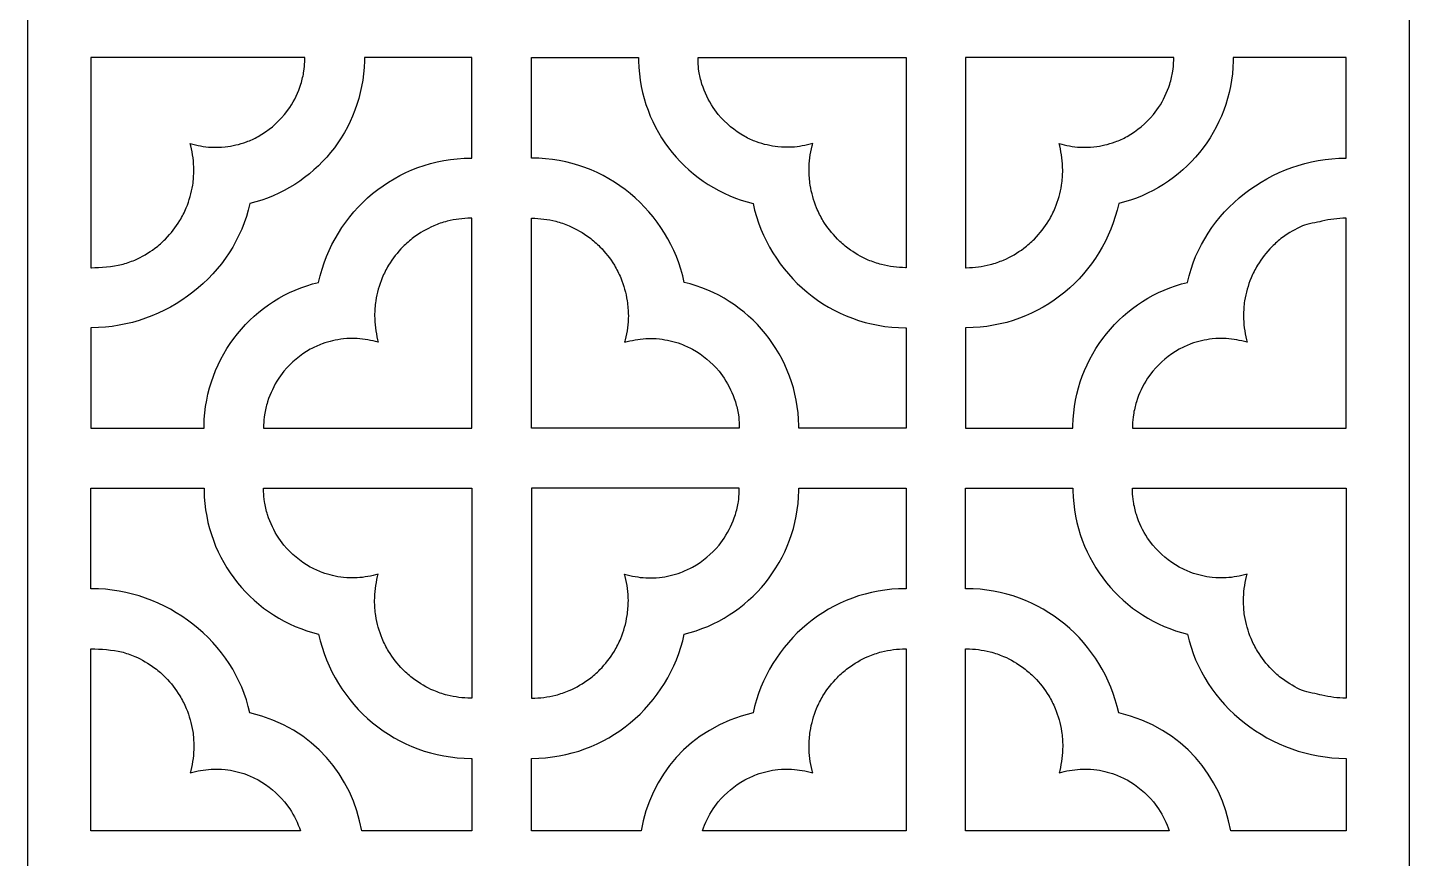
# Model space of a CAD drawing. Header units: centimetres. Extents: x -20.1 to -15.7, y -9 to 9.
# Drawn here: x -20.085 to -15.659, y -2.079 to 0.584 of the extents above; entities that cross this region are included whole.
import ezdxf

# ---------------------------------------------------------------- set-up
doc = ezdxf.new("R2010")
doc.units = ezdxf.units.CM
doc.header["$MEASUREMENT"] = 0
doc.layers.add('layer 1', color=7, linetype='Continuous')

msp = doc.modelspace()

# ---------------------------------------------------------------- linework, layer by layer
at = {"layer": 'layer 1', "color": 250}
for points, knots in [([(-20.08518, 9.00078), (-20.08518, 9.00078), (-15.65871, 9.00078), (-15.65871, 9.00078), (-15.65871, 9.00078), (-15.65871, 9.00078), (-15.65871, -9.00021), (-15.65871, -9.00021), (-15.65871, -9.00021), (-15.65871, -9.00021), (-20.08518, -9.00021), (-20.08518, -9.00021), (-20.08518, -9.00021), (-20.08518, -9.00021), (-20.08518, 9.00078), (-20.08518, 9.00078)], [0, 0, 0, 0, 0.2, 0.2, 0.2, 0.2, 0.4, 0.4, 0.4, 0.4, 0.6, 0.6, 0.6, 0.6, 1, 1, 1, 1]), ([(-19.88259, 0.48735), (-19.88259, 0.48735), (-19.1971, 0.48735), (-19.1971, 0.48735), (-19.1971, 0.48735), (-19.19716, 0.48208), (-19.19724, 0.47648), (-19.19735, 0.47404), (-19.19735, 0.47404), (-19.19778, 0.46428), (-19.19864, 0.45445), (-19.19993, 0.44427), (-19.19993, 0.44427), (-19.20245, 0.43006), (-19.20552, 0.41664), (-19.20944, 0.40274), (-19.20944, 0.40274), (-19.21867, 0.37524), (-19.22986, 0.35183), (-19.24538, 0.3274), (-19.24538, 0.3274), (-19.24538, 0.3274), (-19.26192, 0.30507), (-19.26192, 0.30507), (-19.26192, 0.30507), (-19.28715, 0.27565), (-19.31322, 0.25386), (-19.3466, 0.23442), (-19.3466, 0.23442), (-19.35909, 0.22794), (-19.37132, 0.22234), (-19.38438, 0.21711), (-19.38438, 0.21711), (-19.40735, 0.20923), (-19.42879, 0.20425), (-19.45285, 0.20115), (-19.45285, 0.20115), (-19.46771, 0.2), (-19.48189, 0.19965), (-19.49679, 0.20003), (-19.49679, 0.20003), (-19.52046, 0.20186), (-19.54171, 0.20558), (-19.56445, 0.21199), (-19.56445, 0.21199), (-19.5637, 0.20951), (-19.56297, 0.207), (-19.56226, 0.20447), (-19.56226, 0.20447), (-19.55621, 0.17807), (-19.55322, 0.15374), (-19.55254, 0.12664), (-19.55254, 0.12664), (-19.55294, 0.11048), (-19.55408, 0.09513), (-19.55611, 0.0791), (-19.55611, 0.0791), (-19.56072, 0.05312), (-19.56718, 0.03007), (-19.57679, 0.00553), (-19.57679, 0.00553), (-19.58306, -0.00846), (-19.58969, -0.02153), (-19.59728, -0.03484), (-19.59728, -0.03484), (-19.61115, -0.05667), (-19.62567, -0.07532), (-19.64338, -0.0941), (-19.64338, -0.0941), (-19.65435, -0.10467), (-19.66533, -0.11429), (-19.67725, -0.12376), (-19.67725, -0.12376), (-19.69819, -0.13884), (-19.71852, -0.15068), (-19.74194, -0.16141), (-19.74194, -0.16141), (-19.75618, -0.1671), (-19.77003, -0.17185), (-19.78475, -0.17609), (-19.78475, -0.17609), (-19.81088, -0.18221), (-19.85369, -0.18523), (-19.88049, -0.18592), (-19.88049, -0.18592), (-19.8807, -0.18592), (-19.88152, -0.18591), (-19.88259, -0.1859), (-19.88259, -0.1859), (-19.88259, -0.1859), (-19.88259, 0.48735), (-19.88259, 0.48735)], [0, 0, 0, 0, 0.0416667, 0.0416667, 0.0416667, 0.0416667, 0.0833333, 0.0833333, 0.0833333, 0.0833333, 0.125, 0.125, 0.125, 0.125, 0.1666667, 0.1666667, 0.1666667, 0.1666667, 0.2083333, 0.2083333, 0.2083333, 0.2083333, 0.25, 0.25, 0.25, 0.25, 0.2916667, 0.2916667, 0.2916667, 0.2916667, 0.3333333, 0.3333333, 0.3333333, 0.3333333, 0.375, 0.375, 0.375, 0.375, 0.4166667, 0.4166667, 0.4166667, 0.4166667, 0.4583333, 0.4583333, 0.4583333, 0.4583333, 0.5, 0.5, 0.5, 0.5, 0.5416667, 0.5416667, 0.5416667, 0.5416667, 0.5833333, 0.5833333, 0.5833333, 0.5833333, 0.625, 0.625, 0.625, 0.625, 0.6666667, 0.6666667, 0.6666667, 0.6666667, 0.7083333, 0.7083333, 0.7083333, 0.7083333, 0.75, 0.75, 0.75, 0.75, 0.7916667, 0.7916667, 0.7916667, 0.7916667, 0.8333333, 0.8333333, 0.8333333, 0.8333333, 0.875, 0.875, 0.875, 0.875, 0.9166667, 0.9166667, 0.9166667, 0.9166667, 1, 1, 1, 1]), ([(-19.00629, 0.48735), (-19.00629, 0.48735), (-18.66243, 0.48735), (-18.66243, 0.48735), (-18.66243, 0.48735), (-18.66243, 0.48735), (-18.66243, 0.16541), (-18.66243, 0.16541), (-18.66243, 0.16541), (-18.66362, 0.16541), (-18.66441, 0.16541), (-18.66454, 0.16541), (-18.66454, 0.16541), (-18.90349, 0.16541), (-19.10415, -0.00568), (-19.15284, -0.23286), (-19.15284, -0.23286), (-19.36021, -0.28211), (-19.51605, -0.46915), (-19.51996, -0.69252), (-19.51996, -0.69252), (-19.51998, -0.69361), (-19.52, -0.69681), (-19.52001, -0.70035), (-19.52001, -0.70035), (-19.52001, -0.70035), (-19.88259, -0.70035), (-19.88259, -0.70035), (-19.88259, -0.70035), (-19.88259, -0.70035), (-19.88259, -0.37836), (-19.88259, -0.37836), (-19.88259, -0.37836), (-19.88152, -0.37836), (-19.8807, -0.37837), (-19.88049, -0.37837), (-19.88049, -0.37837), (-19.64154, -0.37837), (-19.42214, -0.20728), (-19.37345, 0.0199), (-19.37345, 0.0199), (-19.16695, 0.06895), (-19.01155, 0.25463), (-19.00639, 0.47675), (-19.00639, 0.47675), (-19.00635, 0.47852), (-19.00631, 0.48295), (-19.00629, 0.48735)], [0, 0, 0, 0, 0.0769231, 0.0769231, 0.0769231, 0.0769231, 0.1538462, 0.1538462, 0.1538462, 0.1538462, 0.2307692, 0.2307692, 0.2307692, 0.2307692, 0.3076923, 0.3076923, 0.3076923, 0.3076923, 0.3846154, 0.3846154, 0.3846154, 0.3846154, 0.4615385, 0.4615385, 0.4615385, 0.4615385, 0.5384615, 0.5384615, 0.5384615, 0.5384615, 0.6153846, 0.6153846, 0.6153846, 0.6153846, 0.6923077, 0.6923077, 0.6923077, 0.6923077, 0.7692308, 0.7692308, 0.7692308, 0.7692308, 0.8461538, 0.8461538, 0.8461538, 0.8461538, 1, 1, 1, 1]), ([(-18.12825, 0.48735), (-18.12825, 0.48735), (-18.47101, 0.48735), (-18.47101, 0.48735), (-18.47101, 0.48735), (-18.47101, 0.48735), (-18.47101, 0.16541), (-18.47101, 0.16541), (-18.47101, 0.16541), (-18.47045, 0.16541), (-18.47009, 0.16541), (-18.47, 0.16541), (-18.47, 0.16541), (-18.23105, 0.16541), (-18.03039, -0.00568), (-17.98171, -0.23286), (-17.98171, -0.23286), (-17.77433, -0.28211), (-17.61849, -0.46915), (-17.61458, -0.69252), (-17.61458, -0.69252), (-17.61456, -0.69361), (-17.61454, -0.69681), (-17.61453, -0.70035), (-17.61453, -0.70035), (-17.61453, -0.70035), (-17.27069, -0.70035), (-17.27069, -0.70035), (-17.27069, -0.70035), (-17.27069, -0.70035), (-17.27069, -0.37836), (-17.27069, -0.37836), (-17.27069, -0.37836), (-17.27176, -0.37836), (-17.27258, -0.37837), (-17.27279, -0.37837), (-17.27279, -0.37837), (-17.51174, -0.37837), (-17.7124, -0.20728), (-17.76109, 0.0199), (-17.76109, 0.0199), (-17.96759, 0.06895), (-18.12299, 0.25463), (-18.12815, 0.47675), (-18.12815, 0.47675), (-18.12819, 0.47852), (-18.12823, 0.48295), (-18.12825, 0.48735)], [0, 0, 0, 0, 0.0769231, 0.0769231, 0.0769231, 0.0769231, 0.1538462, 0.1538462, 0.1538462, 0.1538462, 0.2307692, 0.2307692, 0.2307692, 0.2307692, 0.3076923, 0.3076923, 0.3076923, 0.3076923, 0.3846154, 0.3846154, 0.3846154, 0.3846154, 0.4615385, 0.4615385, 0.4615385, 0.4615385, 0.5384615, 0.5384615, 0.5384615, 0.5384615, 0.6153846, 0.6153846, 0.6153846, 0.6153846, 0.6923077, 0.6923077, 0.6923077, 0.6923077, 0.7692308, 0.7692308, 0.7692308, 0.7692308, 0.8461538, 0.8461538, 0.8461538, 0.8461538, 1, 1, 1, 1]), ([(-17.27069, 0.48735), (-17.27069, 0.48735), (-17.93744, 0.48735), (-17.93744, 0.48735), (-17.93744, 0.48735), (-17.93738, 0.48208), (-17.9373, 0.47648), (-17.93719, 0.47404), (-17.93719, 0.47404), (-17.93676, 0.46428), (-17.9359, 0.45445), (-17.93461, 0.44427), (-17.93461, 0.44427), (-17.93209, 0.43006), (-17.92902, 0.41664), (-17.9251, 0.40274), (-17.9251, 0.40274), (-17.91587, 0.37524), (-17.90468, 0.35183), (-17.88916, 0.3274), (-17.88916, 0.3274), (-17.88916, 0.3274), (-17.87262, 0.30507), (-17.87262, 0.30507), (-17.87262, 0.30507), (-17.84739, 0.27565), (-17.82132, 0.25386), (-17.78794, 0.23442), (-17.78794, 0.23442), (-17.77545, 0.22794), (-17.76322, 0.22234), (-17.75016, 0.21711), (-17.75016, 0.21711), (-17.72719, 0.20923), (-17.70575, 0.20425), (-17.68169, 0.20115), (-17.68169, 0.20115), (-17.66683, 0.2), (-17.65265, 0.19965), (-17.63775, 0.20003), (-17.63775, 0.20003), (-17.61408, 0.20186), (-17.59283, 0.20558), (-17.57009, 0.21199), (-17.57009, 0.21199), (-17.57084, 0.20951), (-17.57157, 0.207), (-17.57228, 0.20447), (-17.57228, 0.20447), (-17.57833, 0.17807), (-17.58132, 0.15374), (-17.582, 0.12664), (-17.582, 0.12664), (-17.5816, 0.11048), (-17.58046, 0.09513), (-17.57844, 0.0791), (-17.57844, 0.0791), (-17.57382, 0.05312), (-17.56736, 0.03007), (-17.55775, 0.00553), (-17.55775, 0.00553), (-17.55148, -0.00846), (-17.54485, -0.02153), (-17.53726, -0.03484), (-17.53726, -0.03484), (-17.52339, -0.05667), (-17.50888, -0.07532), (-17.49116, -0.0941), (-17.49116, -0.0941), (-17.48019, -0.10467), (-17.46921, -0.11429), (-17.45729, -0.12376), (-17.45729, -0.12376), (-17.43635, -0.13884), (-17.41602, -0.15068), (-17.3926, -0.16141), (-17.3926, -0.16141), (-17.37836, -0.1671), (-17.36451, -0.17185), (-17.34979, -0.17609), (-17.34979, -0.17609), (-17.32366, -0.18221), (-17.29959, -0.18523), (-17.27279, -0.18592), (-17.27279, -0.18592), (-17.27258, -0.18592), (-17.27176, -0.18591), (-17.27069, -0.1859), (-17.27069, -0.1859), (-17.27069, -0.1859), (-17.27069, 0.48735), (-17.27069, 0.48735)], [0, 0, 0, 0, 0.0416667, 0.0416667, 0.0416667, 0.0416667, 0.0833333, 0.0833333, 0.0833333, 0.0833333, 0.125, 0.125, 0.125, 0.125, 0.1666667, 0.1666667, 0.1666667, 0.1666667, 0.2083333, 0.2083333, 0.2083333, 0.2083333, 0.25, 0.25, 0.25, 0.25, 0.2916667, 0.2916667, 0.2916667, 0.2916667, 0.3333333, 0.3333333, 0.3333333, 0.3333333, 0.375, 0.375, 0.375, 0.375, 0.4166667, 0.4166667, 0.4166667, 0.4166667, 0.4583333, 0.4583333, 0.4583333, 0.4583333, 0.5, 0.5, 0.5, 0.5, 0.5416667, 0.5416667, 0.5416667, 0.5416667, 0.5833333, 0.5833333, 0.5833333, 0.5833333, 0.625, 0.625, 0.625, 0.625, 0.6666667, 0.6666667, 0.6666667, 0.6666667, 0.7083333, 0.7083333, 0.7083333, 0.7083333, 0.75, 0.75, 0.75, 0.75, 0.7916667, 0.7916667, 0.7916667, 0.7916667, 0.8333333, 0.8333333, 0.8333333, 0.8333333, 0.875, 0.875, 0.875, 0.875, 0.9166667, 0.9166667, 0.9166667, 0.9166667, 1, 1, 1, 1]), ([(-17.08036, 0.48735), (-17.08036, 0.48735), (-16.41361, 0.48735), (-16.41361, 0.48735), (-16.41361, 0.48735), (-16.41367, 0.48208), (-16.41375, 0.47648), (-16.41386, 0.47404), (-16.41386, 0.47404), (-16.41429, 0.46428), (-16.41515, 0.45445), (-16.41644, 0.44427), (-16.41644, 0.44427), (-16.41896, 0.43006), (-16.42203, 0.41664), (-16.42595, 0.40274), (-16.42595, 0.40274), (-16.43518, 0.37524), (-16.44637, 0.35183), (-16.46189, 0.3274), (-16.46189, 0.3274), (-16.46189, 0.3274), (-16.47843, 0.30507), (-16.47843, 0.30507), (-16.47843, 0.30507), (-16.50366, 0.27565), (-16.52973, 0.25386), (-16.56311, 0.23442), (-16.56311, 0.23442), (-16.5756, 0.22794), (-16.58783, 0.22234), (-16.60089, 0.21711), (-16.60089, 0.21711), (-16.62386, 0.20923), (-16.6453, 0.20425), (-16.66936, 0.20115), (-16.66936, 0.20115), (-16.68422, 0.2), (-16.6984, 0.19965), (-16.7133, 0.20003), (-16.7133, 0.20003), (-16.73697, 0.20186), (-16.75822, 0.20558), (-16.78096, 0.21199), (-16.78096, 0.21199), (-16.78022, 0.20951), (-16.77948, 0.207), (-16.77877, 0.20447), (-16.77877, 0.20447), (-16.77272, 0.17807), (-16.76973, 0.15374), (-16.76905, 0.12664), (-16.76905, 0.12664), (-16.76945, 0.11048), (-16.77059, 0.09513), (-16.77262, 0.0791), (-16.77262, 0.0791), (-16.77723, 0.05312), (-16.78369, 0.03007), (-16.7933, 0.00553), (-16.7933, 0.00553), (-16.79957, -0.00846), (-16.8062, -0.02153), (-16.81379, -0.03484), (-16.81379, -0.03484), (-16.82766, -0.05667), (-16.84218, -0.07532), (-16.85989, -0.0941), (-16.85989, -0.0941), (-16.87086, -0.10467), (-16.88184, -0.11429), (-16.89376, -0.12376), (-16.89376, -0.12376), (-16.9147, -0.13884), (-16.93503, -0.15068), (-16.95845, -0.16141), (-16.95845, -0.16141), (-16.97269, -0.1671), (-16.98654, -0.17185), (-17.00126, -0.17609), (-17.00126, -0.17609), (-17.02739, -0.18221), (-17.05146, -0.18523), (-17.07826, -0.18592), (-17.07826, -0.18592), (-17.07847, -0.18592), (-17.07929, -0.18591), (-17.08036, -0.1859), (-17.08036, -0.1859), (-17.08036, -0.1859), (-17.08036, 0.48735), (-17.08036, 0.48735)], [0, 0, 0, 0, 0.0416667, 0.0416667, 0.0416667, 0.0416667, 0.0833333, 0.0833333, 0.0833333, 0.0833333, 0.125, 0.125, 0.125, 0.125, 0.1666667, 0.1666667, 0.1666667, 0.1666667, 0.2083333, 0.2083333, 0.2083333, 0.2083333, 0.25, 0.25, 0.25, 0.25, 0.2916667, 0.2916667, 0.2916667, 0.2916667, 0.3333333, 0.3333333, 0.3333333, 0.3333333, 0.375, 0.375, 0.375, 0.375, 0.4166667, 0.4166667, 0.4166667, 0.4166667, 0.4583333, 0.4583333, 0.4583333, 0.4583333, 0.5, 0.5, 0.5, 0.5, 0.5416667, 0.5416667, 0.5416667, 0.5416667, 0.5833333, 0.5833333, 0.5833333, 0.5833333, 0.625, 0.625, 0.625, 0.625, 0.6666667, 0.6666667, 0.6666667, 0.6666667, 0.7083333, 0.7083333, 0.7083333, 0.7083333, 0.75, 0.75, 0.75, 0.75, 0.7916667, 0.7916667, 0.7916667, 0.7916667, 0.8333333, 0.8333333, 0.8333333, 0.8333333, 0.875, 0.875, 0.875, 0.875, 0.9166667, 0.9166667, 0.9166667, 0.9166667, 1, 1, 1, 1]), ([(-16.2228, 0.48735), (-16.2228, 0.48735), (-15.8613, 0.48735), (-15.8613, 0.48735), (-15.8613, 0.48735), (-15.8613, 0.48735), (-15.8613, 0.16541), (-15.8613, 0.16541), (-15.8613, 0.16541), (-15.86186, 0.16541), (-15.86222, 0.16541), (-15.86231, 0.16541), (-15.86231, 0.16541), (-16.10127, 0.16541), (-16.32066, -0.00568), (-16.36935, -0.23286), (-16.36935, -0.23286), (-16.57672, -0.28211), (-16.73256, -0.46915), (-16.73647, -0.69252), (-16.73647, -0.69252), (-16.73649, -0.69361), (-16.73651, -0.69681), (-16.73652, -0.70035), (-16.73652, -0.70035), (-16.73652, -0.70035), (-17.08036, -0.70035), (-17.08036, -0.70035), (-17.08036, -0.70035), (-17.08036, -0.70035), (-17.08036, -0.37836), (-17.08036, -0.37836), (-17.08036, -0.37836), (-17.07929, -0.37836), (-17.07847, -0.37837), (-17.07826, -0.37837), (-17.07826, -0.37837), (-16.83931, -0.37837), (-16.63865, -0.20728), (-16.58997, 0.0199), (-16.58997, 0.0199), (-16.38346, 0.06895), (-16.22806, 0.25463), (-16.2229, 0.47675), (-16.2229, 0.47675), (-16.22286, 0.47852), (-16.22283, 0.48295), (-16.2228, 0.48735)], [0, 0, 0, 0, 0.0769231, 0.0769231, 0.0769231, 0.0769231, 0.1538462, 0.1538462, 0.1538462, 0.1538462, 0.2307692, 0.2307692, 0.2307692, 0.2307692, 0.3076923, 0.3076923, 0.3076923, 0.3076923, 0.3846154, 0.3846154, 0.3846154, 0.3846154, 0.4615385, 0.4615385, 0.4615385, 0.4615385, 0.5384615, 0.5384615, 0.5384615, 0.5384615, 0.6153846, 0.6153846, 0.6153846, 0.6153846, 0.6923077, 0.6923077, 0.6923077, 0.6923077, 0.7692308, 0.7692308, 0.7692308, 0.7692308, 0.8461538, 0.8461538, 0.8461538, 0.8461538, 1, 1, 1, 1]), ([(-19.3292, -0.70035), (-19.32917, -0.6958), (-19.32911, -0.69136), (-19.32905, -0.68966), (-19.32905, -0.68966), (-19.32866, -0.67902), (-19.32777, -0.66833), (-19.32636, -0.65723), (-19.32636, -0.65723), (-19.32384, -0.64301), (-19.32077, -0.62959), (-19.31685, -0.6157), (-19.31685, -0.6157), (-19.30762, -0.5882), (-19.29643, -0.56479), (-19.28091, -0.54036), (-19.28091, -0.54036), (-19.28091, -0.54036), (-19.26437, -0.51802), (-19.26437, -0.51802), (-19.26437, -0.51802), (-19.23914, -0.4886), (-19.21307, -0.46681), (-19.17969, -0.44738), (-19.17969, -0.44738), (-19.1672, -0.44089), (-19.15497, -0.43529), (-19.14191, -0.43007), (-19.14191, -0.43007), (-19.11894, -0.42219), (-19.0975, -0.41721), (-19.07344, -0.4141), (-19.07344, -0.4141), (-19.05858, -0.41296), (-19.0444, -0.4126), (-19.0295, -0.41299), (-19.0295, -0.41299), (-19.00583, -0.41481), (-18.98458, -0.41854), (-18.96184, -0.42495), (-18.96184, -0.42495), (-18.96259, -0.42247), (-18.96332, -0.41996), (-18.96403, -0.41743), (-18.96403, -0.41743), (-18.97008, -0.39103), (-18.97307, -0.36669), (-18.97375, -0.33959), (-18.97375, -0.33959), (-18.97335, -0.32344), (-18.97221, -0.30809), (-18.97018, -0.29206), (-18.97018, -0.29206), (-18.96557, -0.26608), (-18.95911, -0.24303), (-18.9495, -0.21848), (-18.9495, -0.21848), (-18.94323, -0.2045), (-18.9366, -0.19143), (-18.92901, -0.17812), (-18.92901, -0.17812), (-18.91514, -0.15629), (-18.90062, -0.13764), (-18.88291, -0.11886), (-18.88291, -0.11886), (-18.87194, -0.10828), (-18.86096, -0.09867), (-18.84904, -0.08919), (-18.84904, -0.08919), (-18.8281, -0.07412), (-18.80777, -0.06228), (-18.78435, -0.05155), (-18.78435, -0.05155), (-18.77011, -0.04585), (-18.75626, -0.04111), (-18.74154, -0.03687), (-18.74154, -0.03687), (-18.71541, -0.03074), (-18.69134, -0.02772), (-18.66454, -0.02703), (-18.66454, -0.02703), (-18.66441, -0.02704), (-18.66363, -0.02704), (-18.66243, -0.02705), (-18.66243, -0.02705), (-18.66243, -0.02705), (-18.66243, -0.70035), (-18.66243, -0.70035), (-18.66243, -0.70035), (-18.66243, -0.70035), (-19.3292, -0.70035), (-19.3292, -0.70035)], [0, 0, 0, 0, 0.0416667, 0.0416667, 0.0416667, 0.0416667, 0.0833333, 0.0833333, 0.0833333, 0.0833333, 0.125, 0.125, 0.125, 0.125, 0.1666667, 0.1666667, 0.1666667, 0.1666667, 0.2083333, 0.2083333, 0.2083333, 0.2083333, 0.25, 0.25, 0.25, 0.25, 0.2916667, 0.2916667, 0.2916667, 0.2916667, 0.3333333, 0.3333333, 0.3333333, 0.3333333, 0.375, 0.375, 0.375, 0.375, 0.4166667, 0.4166667, 0.4166667, 0.4166667, 0.4583333, 0.4583333, 0.4583333, 0.4583333, 0.5, 0.5, 0.5, 0.5, 0.5416667, 0.5416667, 0.5416667, 0.5416667, 0.5833333, 0.5833333, 0.5833333, 0.5833333, 0.625, 0.625, 0.625, 0.625, 0.6666667, 0.6666667, 0.6666667, 0.6666667, 0.7083333, 0.7083333, 0.7083333, 0.7083333, 0.75, 0.75, 0.75, 0.75, 0.7916667, 0.7916667, 0.7916667, 0.7916667, 0.8333333, 0.8333333, 0.8333333, 0.8333333, 0.875, 0.875, 0.875, 0.875, 0.9166667, 0.9166667, 0.9166667, 0.9166667, 1, 1, 1, 1]), ([(-17.80534, -0.70035), (-17.80538, -0.6958), (-17.80543, -0.69136), (-17.80549, -0.68966), (-17.80549, -0.68966), (-17.80588, -0.67902), (-17.80678, -0.66833), (-17.80818, -0.65723), (-17.80818, -0.65723), (-17.8107, -0.64301), (-17.81377, -0.62959), (-17.81769, -0.6157), (-17.81769, -0.6157), (-17.82692, -0.5882), (-17.83811, -0.56479), (-17.85363, -0.54036), (-17.85363, -0.54036), (-17.85363, -0.54036), (-17.87017, -0.51802), (-17.87017, -0.51802), (-17.87017, -0.51802), (-17.8954, -0.4886), (-17.92147, -0.46681), (-17.95485, -0.44738), (-17.95485, -0.44738), (-17.96734, -0.44089), (-17.97957, -0.43529), (-17.99263, -0.43007), (-17.99263, -0.43007), (-18.0156, -0.42219), (-18.03704, -0.41721), (-18.0611, -0.4141), (-18.0611, -0.4141), (-18.07596, -0.41296), (-18.09014, -0.4126), (-18.10504, -0.41299), (-18.10504, -0.41299), (-18.12871, -0.41481), (-18.14996, -0.41854), (-18.1727, -0.42495), (-18.1727, -0.42495), (-18.17196, -0.42247), (-18.17122, -0.41996), (-18.17051, -0.41743), (-18.17051, -0.41743), (-18.16446, -0.39103), (-18.16147, -0.36669), (-18.16079, -0.33959), (-18.16079, -0.33959), (-18.16119, -0.32344), (-18.16233, -0.30809), (-18.16436, -0.29206), (-18.16436, -0.29206), (-18.16897, -0.26608), (-18.17543, -0.24303), (-18.18504, -0.21848), (-18.18504, -0.21848), (-18.19131, -0.2045), (-18.19794, -0.19143), (-18.20553, -0.17812), (-18.20553, -0.17812), (-18.2194, -0.15629), (-18.23392, -0.13764), (-18.25163, -0.11886), (-18.25163, -0.11886), (-18.2626, -0.10828), (-18.27358, -0.09867), (-18.2855, -0.08919), (-18.2855, -0.08919), (-18.30644, -0.07412), (-18.32677, -0.06228), (-18.35019, -0.05155), (-18.35019, -0.05155), (-18.36443, -0.04585), (-18.37828, -0.04111), (-18.393, -0.03687), (-18.393, -0.03687), (-18.41913, -0.03074), (-18.4432, -0.02772), (-18.47, -0.02703), (-18.47, -0.02703), (-18.47008, -0.02704), (-18.47044, -0.02704), (-18.47101, -0.02704), (-18.47101, -0.02704), (-18.47101, -0.02704), (-18.47101, -0.70035), (-18.47101, -0.70035), (-18.47101, -0.70035), (-18.47101, -0.70035), (-17.80534, -0.70035), (-17.80534, -0.70035)], [0, 0, 0, 0, 0.0416667, 0.0416667, 0.0416667, 0.0416667, 0.0833333, 0.0833333, 0.0833333, 0.0833333, 0.125, 0.125, 0.125, 0.125, 0.1666667, 0.1666667, 0.1666667, 0.1666667, 0.2083333, 0.2083333, 0.2083333, 0.2083333, 0.25, 0.25, 0.25, 0.25, 0.2916667, 0.2916667, 0.2916667, 0.2916667, 0.3333333, 0.3333333, 0.3333333, 0.3333333, 0.375, 0.375, 0.375, 0.375, 0.4166667, 0.4166667, 0.4166667, 0.4166667, 0.4583333, 0.4583333, 0.4583333, 0.4583333, 0.5, 0.5, 0.5, 0.5, 0.5416667, 0.5416667, 0.5416667, 0.5416667, 0.5833333, 0.5833333, 0.5833333, 0.5833333, 0.625, 0.625, 0.625, 0.625, 0.6666667, 0.6666667, 0.6666667, 0.6666667, 0.7083333, 0.7083333, 0.7083333, 0.7083333, 0.75, 0.75, 0.75, 0.75, 0.7916667, 0.7916667, 0.7916667, 0.7916667, 0.8333333, 0.8333333, 0.8333333, 0.8333333, 0.875, 0.875, 0.875, 0.875, 0.9166667, 0.9166667, 0.9166667, 0.9166667, 1, 1, 1, 1]), ([(-16.54571, -0.70035), (-16.54568, -0.6958), (-16.54562, -0.69136), (-16.54556, -0.68966), (-16.54556, -0.68966), (-16.54517, -0.67902), (-16.54428, -0.66833), (-16.54287, -0.65723), (-16.54287, -0.65723), (-16.54035, -0.64301), (-16.53728, -0.62959), (-16.53336, -0.6157), (-16.53336, -0.6157), (-16.52413, -0.5882), (-16.51294, -0.56479), (-16.49742, -0.54036), (-16.49742, -0.54036), (-16.49742, -0.54036), (-16.48088, -0.51802), (-16.48088, -0.51802), (-16.48088, -0.51802), (-16.45565, -0.4886), (-16.42958, -0.46681), (-16.3962, -0.44738), (-16.3962, -0.44738), (-16.38371, -0.44089), (-16.37148, -0.43529), (-16.35842, -0.43007), (-16.35842, -0.43007), (-16.33545, -0.42219), (-16.31401, -0.41721), (-16.28995, -0.4141), (-16.28995, -0.4141), (-16.27509, -0.41296), (-16.26091, -0.4126), (-16.24601, -0.41299), (-16.24601, -0.41299), (-16.22234, -0.41481), (-16.20109, -0.41854), (-16.17835, -0.42495), (-16.17835, -0.42495), (-16.1791, -0.42247), (-16.17983, -0.41996), (-16.18054, -0.41743), (-16.18054, -0.41743), (-16.18659, -0.39103), (-16.18958, -0.36669), (-16.19026, -0.33959), (-16.19026, -0.33959), (-16.18986, -0.32344), (-16.18872, -0.30809), (-16.1867, -0.29206), (-16.1867, -0.29206), (-16.18208, -0.26608), (-16.17562, -0.24303), (-16.16601, -0.21848), (-16.16601, -0.21848), (-16.15974, -0.2045), (-16.15311, -0.19143), (-16.14552, -0.17812), (-16.14552, -0.17812), (-16.13165, -0.15629), (-16.11714, -0.13764), (-16.09942, -0.11886), (-16.09942, -0.11886), (-16.08845, -0.10828), (-16.07747, -0.09867), (-16.06555, -0.08919), (-16.06555, -0.08919), (-16.04461, -0.07412), (-16.02428, -0.06228), (-16.00086, -0.05155), (-16.00086, -0.05155), (-15.98662, -0.04585), (-15.95404, -0.04111), (-15.93931, -0.03687), (-15.93931, -0.03687), (-15.91319, -0.03074), (-15.88911, -0.02772), (-15.86231, -0.02703), (-15.86231, -0.02703), (-15.86223, -0.02704), (-15.86187, -0.02704), (-15.8613, -0.02704), (-15.8613, -0.02704), (-15.8613, -0.02704), (-15.8613, -0.70035), (-15.8613, -0.70035), (-15.8613, -0.70035), (-15.8613, -0.70035), (-16.54571, -0.70035), (-16.54571, -0.70035)], [0, 0, 0, 0, 0.0416667, 0.0416667, 0.0416667, 0.0416667, 0.0833333, 0.0833333, 0.0833333, 0.0833333, 0.125, 0.125, 0.125, 0.125, 0.1666667, 0.1666667, 0.1666667, 0.1666667, 0.2083333, 0.2083333, 0.2083333, 0.2083333, 0.25, 0.25, 0.25, 0.25, 0.2916667, 0.2916667, 0.2916667, 0.2916667, 0.3333333, 0.3333333, 0.3333333, 0.3333333, 0.375, 0.375, 0.375, 0.375, 0.4166667, 0.4166667, 0.4166667, 0.4166667, 0.4583333, 0.4583333, 0.4583333, 0.4583333, 0.5, 0.5, 0.5, 0.5, 0.5416667, 0.5416667, 0.5416667, 0.5416667, 0.5833333, 0.5833333, 0.5833333, 0.5833333, 0.625, 0.625, 0.625, 0.625, 0.6666667, 0.6666667, 0.6666667, 0.6666667, 0.7083333, 0.7083333, 0.7083333, 0.7083333, 0.75, 0.75, 0.75, 0.75, 0.7916667, 0.7916667, 0.7916667, 0.7916667, 0.8333333, 0.8333333, 0.8333333, 0.8333333, 0.875, 0.875, 0.875, 0.875, 0.9166667, 0.9166667, 0.9166667, 0.9166667, 1, 1, 1, 1]), ([(-19.01502, -1.99061), (-19.01502, -1.99061), (-18.66243, -1.99061), (-18.66243, -1.99061), (-18.66243, -1.99061), (-18.66243, -1.91324), (-18.66243, -1.83587), (-18.66243, -1.7585), (-18.66243, -1.7585), (-18.66362, -1.7585), (-18.66441, -1.7585), (-18.66454, -1.7585), (-18.66454, -1.7585), (-18.90349, -1.7585), (-19.10415, -1.58741), (-19.15284, -1.36023), (-19.15284, -1.36023), (-19.36021, -1.31097), (-19.51605, -1.12394), (-19.51996, -0.90057), (-19.51996, -0.90057), (-19.51998, -0.89948), (-19.52, -0.89628), (-19.52001, -0.89274), (-19.52001, -0.89274), (-19.52001, -0.89274), (-19.88259, -0.89274), (-19.88259, -0.89274), (-19.88259, -0.89274), (-19.88259, -0.89274), (-19.88259, -1.21473), (-19.88259, -1.21473), (-19.88259, -1.21473), (-19.88152, -1.21473), (-19.8807, -1.21472), (-19.88049, -1.21472), (-19.88049, -1.21472), (-19.64154, -1.21472), (-19.42214, -1.38581), (-19.37345, -1.61299), (-19.37345, -1.61299), (-19.16482, -1.66254), (-19.0454, -1.81882), (-19.01502, -1.99061)], [0, 0, 0, 0, 0.0833333, 0.0833333, 0.0833333, 0.0833333, 0.1666667, 0.1666667, 0.1666667, 0.1666667, 0.25, 0.25, 0.25, 0.25, 0.3333333, 0.3333333, 0.3333333, 0.3333333, 0.4166667, 0.4166667, 0.4166667, 0.4166667, 0.5, 0.5, 0.5, 0.5, 0.5833333, 0.5833333, 0.5833333, 0.5833333, 0.6666667, 0.6666667, 0.6666667, 0.6666667, 0.75, 0.75, 0.75, 0.75, 0.8333333, 0.8333333, 0.8333333, 0.8333333, 1, 1, 1, 1]), ([(-19.3292, -0.89274), (-19.32917, -0.89729), (-19.32911, -0.90173), (-19.32905, -0.90343), (-19.32905, -0.90343), (-19.32866, -0.91407), (-19.32777, -0.92475), (-19.32636, -0.93586), (-19.32636, -0.93586), (-19.32384, -0.95008), (-19.32077, -0.96349), (-19.31685, -0.97739), (-19.31685, -0.97739), (-19.30762, -1.00489), (-19.29643, -1.0283), (-19.28091, -1.05273), (-19.28091, -1.05273), (-19.28091, -1.05273), (-19.26437, -1.07507), (-19.26437, -1.07507), (-19.26437, -1.07507), (-19.23914, -1.10449), (-19.21307, -1.12628), (-19.17969, -1.14571), (-19.17969, -1.14571), (-19.1672, -1.1522), (-19.15497, -1.1578), (-19.14191, -1.16302), (-19.14191, -1.16302), (-19.11894, -1.1709), (-19.0975, -1.17588), (-19.07344, -1.17899), (-19.07344, -1.17899), (-19.05858, -1.18013), (-19.0444, -1.18049), (-19.0295, -1.1801), (-19.0295, -1.1801), (-19.00583, -1.17828), (-18.98458, -1.17455), (-18.96184, -1.16814), (-18.96184, -1.16814), (-18.96259, -1.17062), (-18.96332, -1.17313), (-18.96403, -1.17566), (-18.96403, -1.17566), (-18.97008, -1.20206), (-18.97307, -1.22639), (-18.97375, -1.2535), (-18.97375, -1.2535), (-18.97335, -1.26965), (-18.97221, -1.285), (-18.97018, -1.30103), (-18.97018, -1.30103), (-18.96557, -1.32701), (-18.95911, -1.35006), (-18.9495, -1.37461), (-18.9495, -1.37461), (-18.94323, -1.38859), (-18.9366, -1.40166), (-18.92901, -1.41497), (-18.92901, -1.41497), (-18.91514, -1.4368), (-18.90062, -1.45545), (-18.88291, -1.47423), (-18.88291, -1.47423), (-18.87194, -1.4848), (-18.86096, -1.49442), (-18.84904, -1.5039), (-18.84904, -1.5039), (-18.8281, -1.51897), (-18.80777, -1.53081), (-18.78435, -1.54154), (-18.78435, -1.54154), (-18.77011, -1.54724), (-18.75626, -1.55198), (-18.74154, -1.55622), (-18.74154, -1.55622), (-18.71541, -1.56235), (-18.69134, -1.56537), (-18.66454, -1.56605), (-18.66454, -1.56605), (-18.66441, -1.56605), (-18.66363, -1.56605), (-18.66243, -1.56604), (-18.66243, -1.56604), (-18.66243, -1.56604), (-18.66243, -0.89274), (-18.66243, -0.89274), (-18.66243, -0.89274), (-18.66243, -0.89274), (-19.3292, -0.89274), (-19.3292, -0.89274)], [0, 0, 0, 0, 0.0416667, 0.0416667, 0.0416667, 0.0416667, 0.0833333, 0.0833333, 0.0833333, 0.0833333, 0.125, 0.125, 0.125, 0.125, 0.1666667, 0.1666667, 0.1666667, 0.1666667, 0.2083333, 0.2083333, 0.2083333, 0.2083333, 0.25, 0.25, 0.25, 0.25, 0.2916667, 0.2916667, 0.2916667, 0.2916667, 0.3333333, 0.3333333, 0.3333333, 0.3333333, 0.375, 0.375, 0.375, 0.375, 0.4166667, 0.4166667, 0.4166667, 0.4166667, 0.4583333, 0.4583333, 0.4583333, 0.4583333, 0.5, 0.5, 0.5, 0.5, 0.5416667, 0.5416667, 0.5416667, 0.5416667, 0.5833333, 0.5833333, 0.5833333, 0.5833333, 0.625, 0.625, 0.625, 0.625, 0.6666667, 0.6666667, 0.6666667, 0.6666667, 0.7083333, 0.7083333, 0.7083333, 0.7083333, 0.75, 0.75, 0.75, 0.75, 0.7916667, 0.7916667, 0.7916667, 0.7916667, 0.8333333, 0.8333333, 0.8333333, 0.8333333, 0.875, 0.875, 0.875, 0.875, 0.9166667, 0.9166667, 0.9166667, 0.9166667, 1, 1, 1, 1]), ([(-18.47101, -1.99061), (-18.47101, -1.99061), (-18.11997, -1.99061), (-18.11997, -1.99061), (-18.11997, -1.99061), (-18.08955, -1.81885), (-17.96998, -1.66261), (-17.76109, -1.61299), (-17.76109, -1.61299), (-17.7124, -1.38581), (-17.51174, -1.21472), (-17.27279, -1.21472), (-17.27279, -1.21472), (-17.27258, -1.21472), (-17.27176, -1.21473), (-17.27069, -1.21473), (-17.27069, -1.21473), (-17.27069, -1.21473), (-17.27069, -0.89274), (-17.27069, -0.89274), (-17.27069, -0.89274), (-17.27069, -0.89274), (-17.61453, -0.89274), (-17.61453, -0.89274), (-17.61453, -0.89274), (-17.61454, -0.89628), (-17.61456, -0.89948), (-17.61458, -0.90057), (-17.61458, -0.90057), (-17.61849, -1.12394), (-17.77433, -1.31097), (-17.98171, -1.36023), (-17.98171, -1.36023), (-18.03039, -1.58741), (-18.23105, -1.7585), (-18.47, -1.7585), (-18.47, -1.7585), (-18.47009, -1.7585), (-18.47045, -1.7585), (-18.47101, -1.7585), (-18.47101, -1.7585), (-18.47101, -1.83587), (-18.47101, -1.91324), (-18.47101, -1.99061)], [0, 0, 0, 0, 0.0833333, 0.0833333, 0.0833333, 0.0833333, 0.1666667, 0.1666667, 0.1666667, 0.1666667, 0.25, 0.25, 0.25, 0.25, 0.3333333, 0.3333333, 0.3333333, 0.3333333, 0.4166667, 0.4166667, 0.4166667, 0.4166667, 0.5, 0.5, 0.5, 0.5, 0.5833333, 0.5833333, 0.5833333, 0.5833333, 0.6666667, 0.6666667, 0.6666667, 0.6666667, 0.75, 0.75, 0.75, 0.75, 0.8333333, 0.8333333, 0.8333333, 0.8333333, 1, 1, 1, 1]), ([(-17.80534, -0.89274), (-17.80538, -0.89729), (-17.80543, -0.90173), (-17.80549, -0.90343), (-17.80549, -0.90343), (-17.80588, -0.91407), (-17.80678, -0.92475), (-17.80818, -0.93586), (-17.80818, -0.93586), (-17.8107, -0.95008), (-17.81377, -0.96349), (-17.81769, -0.97739), (-17.81769, -0.97739), (-17.82692, -1.00489), (-17.83811, -1.0283), (-17.85363, -1.05273), (-17.85363, -1.05273), (-17.85363, -1.05273), (-17.87017, -1.07507), (-17.87017, -1.07507), (-17.87017, -1.07507), (-17.8954, -1.10449), (-17.92147, -1.12628), (-17.95485, -1.14571), (-17.95485, -1.14571), (-17.96734, -1.1522), (-17.97957, -1.1578), (-17.99263, -1.16302), (-17.99263, -1.16302), (-18.0156, -1.1709), (-18.03704, -1.17588), (-18.0611, -1.17899), (-18.0611, -1.17899), (-18.07596, -1.18013), (-18.09014, -1.18049), (-18.10504, -1.1801), (-18.10504, -1.1801), (-18.12871, -1.17828), (-18.14996, -1.17455), (-18.1727, -1.16814), (-18.1727, -1.16814), (-18.17196, -1.17062), (-18.17122, -1.17313), (-18.17051, -1.17566), (-18.17051, -1.17566), (-18.16446, -1.20206), (-18.16147, -1.22639), (-18.16079, -1.2535), (-18.16079, -1.2535), (-18.16119, -1.26965), (-18.16233, -1.285), (-18.16436, -1.30103), (-18.16436, -1.30103), (-18.16897, -1.32701), (-18.17543, -1.35006), (-18.18504, -1.37461), (-18.18504, -1.37461), (-18.19131, -1.38859), (-18.19794, -1.40166), (-18.20553, -1.41497), (-18.20553, -1.41497), (-18.2194, -1.4368), (-18.23392, -1.45545), (-18.25163, -1.47423), (-18.25163, -1.47423), (-18.2626, -1.4848), (-18.27358, -1.49442), (-18.2855, -1.5039), (-18.2855, -1.5039), (-18.30644, -1.51897), (-18.32677, -1.53081), (-18.35019, -1.54154), (-18.35019, -1.54154), (-18.36443, -1.54724), (-18.37828, -1.55198), (-18.393, -1.55622), (-18.393, -1.55622), (-18.41913, -1.56235), (-18.4432, -1.56537), (-18.47, -1.56605), (-18.47, -1.56605), (-18.47008, -1.56605), (-18.47044, -1.56605), (-18.47101, -1.56605), (-18.47101, -1.56605), (-18.47101, -1.56605), (-18.47101, -0.89274), (-18.47101, -0.89274), (-18.47101, -0.89274), (-18.47101, -0.89274), (-17.80534, -0.89274), (-17.80534, -0.89274)], [0, 0, 0, 0, 0.0416667, 0.0416667, 0.0416667, 0.0416667, 0.0833333, 0.0833333, 0.0833333, 0.0833333, 0.125, 0.125, 0.125, 0.125, 0.1666667, 0.1666667, 0.1666667, 0.1666667, 0.2083333, 0.2083333, 0.2083333, 0.2083333, 0.25, 0.25, 0.25, 0.25, 0.2916667, 0.2916667, 0.2916667, 0.2916667, 0.3333333, 0.3333333, 0.3333333, 0.3333333, 0.375, 0.375, 0.375, 0.375, 0.4166667, 0.4166667, 0.4166667, 0.4166667, 0.4583333, 0.4583333, 0.4583333, 0.4583333, 0.5, 0.5, 0.5, 0.5, 0.5416667, 0.5416667, 0.5416667, 0.5416667, 0.5833333, 0.5833333, 0.5833333, 0.5833333, 0.625, 0.625, 0.625, 0.625, 0.6666667, 0.6666667, 0.6666667, 0.6666667, 0.7083333, 0.7083333, 0.7083333, 0.7083333, 0.75, 0.75, 0.75, 0.75, 0.7916667, 0.7916667, 0.7916667, 0.7916667, 0.8333333, 0.8333333, 0.8333333, 0.8333333, 0.875, 0.875, 0.875, 0.875, 0.9166667, 0.9166667, 0.9166667, 0.9166667, 1, 1, 1, 1]), ([(-16.23108, -1.99061), (-16.23108, -1.99061), (-15.8613, -1.99061), (-15.8613, -1.99061), (-15.8613, -1.99061), (-15.8613, -1.91324), (-15.8613, -1.83587), (-15.8613, -1.7585), (-15.8613, -1.7585), (-15.86186, -1.7585), (-15.86222, -1.7585), (-15.86231, -1.7585), (-15.86231, -1.7585), (-16.10127, -1.7585), (-16.32066, -1.58741), (-16.36935, -1.36023), (-16.36935, -1.36023), (-16.57672, -1.31097), (-16.73256, -1.12394), (-16.73647, -0.90057), (-16.73647, -0.90057), (-16.73649, -0.89948), (-16.73651, -0.89628), (-16.73652, -0.89274), (-16.73652, -0.89274), (-16.73652, -0.89274), (-17.08036, -0.89274), (-17.08036, -0.89274), (-17.08036, -0.89274), (-17.08036, -0.89274), (-17.08036, -1.21473), (-17.08036, -1.21473), (-17.08036, -1.21473), (-17.07929, -1.21473), (-17.07847, -1.21472), (-17.07826, -1.21472), (-17.07826, -1.21472), (-16.83931, -1.21472), (-16.63865, -1.38581), (-16.58997, -1.61299), (-16.58997, -1.61299), (-16.38108, -1.66261), (-16.2615, -1.81885), (-16.23108, -1.99061)], [0, 0, 0, 0, 0.0833333, 0.0833333, 0.0833333, 0.0833333, 0.1666667, 0.1666667, 0.1666667, 0.1666667, 0.25, 0.25, 0.25, 0.25, 0.3333333, 0.3333333, 0.3333333, 0.3333333, 0.4166667, 0.4166667, 0.4166667, 0.4166667, 0.5, 0.5, 0.5, 0.5, 0.5833333, 0.5833333, 0.5833333, 0.5833333, 0.6666667, 0.6666667, 0.6666667, 0.6666667, 0.75, 0.75, 0.75, 0.75, 0.8333333, 0.8333333, 0.8333333, 0.8333333, 1, 1, 1, 1]), ([(-16.54571, -0.89274), (-16.54568, -0.89729), (-16.54562, -0.90173), (-16.54556, -0.90343), (-16.54556, -0.90343), (-16.54517, -0.91407), (-16.54428, -0.92475), (-16.54287, -0.93586), (-16.54287, -0.93586), (-16.54035, -0.95008), (-16.53728, -0.96349), (-16.53336, -0.97739), (-16.53336, -0.97739), (-16.52413, -1.00489), (-16.51294, -1.0283), (-16.49742, -1.05273), (-16.49742, -1.05273), (-16.49742, -1.05273), (-16.48088, -1.07507), (-16.48088, -1.07507), (-16.48088, -1.07507), (-16.45565, -1.10449), (-16.42958, -1.12628), (-16.3962, -1.14571), (-16.3962, -1.14571), (-16.38371, -1.1522), (-16.37148, -1.1578), (-16.35842, -1.16302), (-16.35842, -1.16302), (-16.33545, -1.1709), (-16.31401, -1.17588), (-16.28995, -1.17899), (-16.28995, -1.17899), (-16.27509, -1.18013), (-16.26091, -1.18049), (-16.24601, -1.1801), (-16.24601, -1.1801), (-16.22234, -1.17828), (-16.20109, -1.17455), (-16.17835, -1.16814), (-16.17835, -1.16814), (-16.1791, -1.17062), (-16.17983, -1.17313), (-16.18054, -1.17566), (-16.18054, -1.17566), (-16.18659, -1.20206), (-16.18958, -1.22639), (-16.19026, -1.2535), (-16.19026, -1.2535), (-16.18986, -1.26965), (-16.18872, -1.285), (-16.1867, -1.30103), (-16.1867, -1.30103), (-16.18208, -1.32701), (-16.17562, -1.35006), (-16.16601, -1.37461), (-16.16601, -1.37461), (-16.15974, -1.38859), (-16.15311, -1.40166), (-16.14552, -1.41497), (-16.14552, -1.41497), (-16.13165, -1.4368), (-16.11714, -1.45545), (-16.09942, -1.47423), (-16.09942, -1.47423), (-16.08845, -1.4848), (-16.07747, -1.49442), (-16.06555, -1.5039), (-16.06555, -1.5039), (-16.04461, -1.51897), (-16.02428, -1.53081), (-16.00086, -1.54154), (-16.00086, -1.54154), (-15.98662, -1.54724), (-15.95404, -1.55198), (-15.93931, -1.55622), (-15.93931, -1.55622), (-15.91319, -1.56235), (-15.88911, -1.56537), (-15.86231, -1.56605), (-15.86231, -1.56605), (-15.86223, -1.56605), (-15.86187, -1.56605), (-15.8613, -1.56605), (-15.8613, -1.56605), (-15.8613, -1.56605), (-15.8613, -0.89274), (-15.8613, -0.89274), (-15.8613, -0.89274), (-15.8613, -0.89274), (-16.54571, -0.89274), (-16.54571, -0.89274)], [0, 0, 0, 0, 0.0416667, 0.0416667, 0.0416667, 0.0416667, 0.0833333, 0.0833333, 0.0833333, 0.0833333, 0.125, 0.125, 0.125, 0.125, 0.1666667, 0.1666667, 0.1666667, 0.1666667, 0.2083333, 0.2083333, 0.2083333, 0.2083333, 0.25, 0.25, 0.25, 0.25, 0.2916667, 0.2916667, 0.2916667, 0.2916667, 0.3333333, 0.3333333, 0.3333333, 0.3333333, 0.375, 0.375, 0.375, 0.375, 0.4166667, 0.4166667, 0.4166667, 0.4166667, 0.4583333, 0.4583333, 0.4583333, 0.4583333, 0.5, 0.5, 0.5, 0.5, 0.5416667, 0.5416667, 0.5416667, 0.5416667, 0.5833333, 0.5833333, 0.5833333, 0.5833333, 0.625, 0.625, 0.625, 0.625, 0.6666667, 0.6666667, 0.6666667, 0.6666667, 0.7083333, 0.7083333, 0.7083333, 0.7083333, 0.75, 0.75, 0.75, 0.75, 0.7916667, 0.7916667, 0.7916667, 0.7916667, 0.8333333, 0.8333333, 0.8333333, 0.8333333, 0.875, 0.875, 0.875, 0.875, 0.9166667, 0.9166667, 0.9166667, 0.9166667, 1, 1, 1, 1]), ([(-19.88259, -1.99061), (-19.88259, -1.99061), (-19.21123, -1.99061), (-19.21123, -1.99061), (-19.21123, -1.99061), (-19.22012, -1.96534), (-19.23085, -1.94336), (-19.24538, -1.92049), (-19.24538, -1.92049), (-19.24538, -1.92049), (-19.26192, -1.89816), (-19.26192, -1.89816), (-19.26192, -1.89816), (-19.28715, -1.86873), (-19.31322, -1.84695), (-19.3466, -1.82751), (-19.3466, -1.82751), (-19.35909, -1.82102), (-19.37132, -1.81542), (-19.38438, -1.8102), (-19.38438, -1.8102), (-19.40735, -1.80232), (-19.42879, -1.79734), (-19.45285, -1.79424), (-19.45285, -1.79424), (-19.46771, -1.79309), (-19.48189, -1.79273), (-19.49679, -1.79312), (-19.49679, -1.79312), (-19.52046, -1.79495), (-19.54171, -1.79867), (-19.56445, -1.80508), (-19.56445, -1.80508), (-19.5637, -1.8026), (-19.56297, -1.80009), (-19.56226, -1.79756), (-19.56226, -1.79756), (-19.55621, -1.77116), (-19.55322, -1.74683), (-19.55254, -1.71973), (-19.55254, -1.71973), (-19.55294, -1.70357), (-19.55408, -1.68822), (-19.55611, -1.67219), (-19.55611, -1.67219), (-19.56072, -1.64621), (-19.56718, -1.62316), (-19.57679, -1.59862), (-19.57679, -1.59862), (-19.58306, -1.58463), (-19.58969, -1.57156), (-19.59728, -1.55825), (-19.59728, -1.55825), (-19.61115, -1.53642), (-19.62567, -1.51777), (-19.64338, -1.49899), (-19.64338, -1.49899), (-19.65435, -1.48842), (-19.66533, -1.4788), (-19.67725, -1.46933), (-19.67725, -1.46933), (-19.69819, -1.45425), (-19.71852, -1.44241), (-19.74194, -1.43168), (-19.74194, -1.43168), (-19.75618, -1.42599), (-19.77003, -1.42124), (-19.78475, -1.417), (-19.78475, -1.417), (-19.81088, -1.41088), (-19.85369, -1.40786), (-19.88049, -1.40717), (-19.88049, -1.40717), (-19.8807, -1.40717), (-19.88152, -1.40718), (-19.88259, -1.40719), (-19.88259, -1.40719), (-19.88259, -1.40719), (-19.88259, -1.99061), (-19.88259, -1.99061)], [0, 0, 0, 0, 0.047619, 0.047619, 0.047619, 0.047619, 0.0952381, 0.0952381, 0.0952381, 0.0952381, 0.1428571, 0.1428571, 0.1428571, 0.1428571, 0.1904762, 0.1904762, 0.1904762, 0.1904762, 0.2380952, 0.2380952, 0.2380952, 0.2380952, 0.2857143, 0.2857143, 0.2857143, 0.2857143, 0.3333333, 0.3333333, 0.3333333, 0.3333333, 0.3809524, 0.3809524, 0.3809524, 0.3809524, 0.4285714, 0.4285714, 0.4285714, 0.4285714, 0.4761905, 0.4761905, 0.4761905, 0.4761905, 0.5238095, 0.5238095, 0.5238095, 0.5238095, 0.5714286, 0.5714286, 0.5714286, 0.5714286, 0.6190476, 0.6190476, 0.6190476, 0.6190476, 0.6666667, 0.6666667, 0.6666667, 0.6666667, 0.7142857, 0.7142857, 0.7142857, 0.7142857, 0.7619048, 0.7619048, 0.7619048, 0.7619048, 0.8095238, 0.8095238, 0.8095238, 0.8095238, 0.8571429, 0.8571429, 0.8571429, 0.8571429, 0.9047619, 0.9047619, 0.9047619, 0.9047619, 1, 1, 1, 1]), ([(-17.92331, -1.99061), (-17.92331, -1.99061), (-17.27069, -1.99061), (-17.27069, -1.99061), (-17.27069, -1.99061), (-17.27069, -1.79614), (-17.27069, -1.60166), (-17.27069, -1.40719), (-17.27069, -1.40719), (-17.27176, -1.40718), (-17.27258, -1.40717), (-17.27279, -1.40717), (-17.27279, -1.40717), (-17.29959, -1.40786), (-17.32366, -1.41088), (-17.34979, -1.417), (-17.34979, -1.417), (-17.36451, -1.42124), (-17.37836, -1.42599), (-17.3926, -1.43168), (-17.3926, -1.43168), (-17.41602, -1.44241), (-17.43635, -1.45425), (-17.45729, -1.46933), (-17.45729, -1.46933), (-17.46921, -1.4788), (-17.48019, -1.48842), (-17.49116, -1.49899), (-17.49116, -1.49899), (-17.50888, -1.51777), (-17.52339, -1.53642), (-17.53726, -1.55825), (-17.53726, -1.55825), (-17.54485, -1.57156), (-17.55148, -1.58463), (-17.55775, -1.59862), (-17.55775, -1.59862), (-17.56736, -1.62316), (-17.57382, -1.64621), (-17.57844, -1.67219), (-17.57844, -1.67219), (-17.58046, -1.68822), (-17.5816, -1.70357), (-17.582, -1.71973), (-17.582, -1.71973), (-17.58132, -1.74683), (-17.57833, -1.77116), (-17.57228, -1.79756), (-17.57228, -1.79756), (-17.57157, -1.80009), (-17.57084, -1.8026), (-17.57009, -1.80508), (-17.57009, -1.80508), (-17.59283, -1.79867), (-17.61408, -1.79495), (-17.63775, -1.79312), (-17.63775, -1.79312), (-17.65265, -1.79273), (-17.66683, -1.79309), (-17.68169, -1.79424), (-17.68169, -1.79424), (-17.70575, -1.79734), (-17.72719, -1.80232), (-17.75016, -1.8102), (-17.75016, -1.8102), (-17.76322, -1.81542), (-17.77545, -1.82102), (-17.78794, -1.82751), (-17.78794, -1.82751), (-17.82132, -1.84695), (-17.84739, -1.86873), (-17.87262, -1.89816), (-17.87262, -1.89816), (-17.87262, -1.89816), (-17.88916, -1.92049), (-17.88916, -1.92049), (-17.88916, -1.92049), (-17.90369, -1.94336), (-17.91442, -1.96534), (-17.92331, -1.99061)], [0, 0, 0, 0, 0.047619, 0.047619, 0.047619, 0.047619, 0.0952381, 0.0952381, 0.0952381, 0.0952381, 0.1428571, 0.1428571, 0.1428571, 0.1428571, 0.1904762, 0.1904762, 0.1904762, 0.1904762, 0.2380952, 0.2380952, 0.2380952, 0.2380952, 0.2857143, 0.2857143, 0.2857143, 0.2857143, 0.3333333, 0.3333333, 0.3333333, 0.3333333, 0.3809524, 0.3809524, 0.3809524, 0.3809524, 0.4285714, 0.4285714, 0.4285714, 0.4285714, 0.4761905, 0.4761905, 0.4761905, 0.4761905, 0.5238095, 0.5238095, 0.5238095, 0.5238095, 0.5714286, 0.5714286, 0.5714286, 0.5714286, 0.6190476, 0.6190476, 0.6190476, 0.6190476, 0.6666667, 0.6666667, 0.6666667, 0.6666667, 0.7142857, 0.7142857, 0.7142857, 0.7142857, 0.7619048, 0.7619048, 0.7619048, 0.7619048, 0.8095238, 0.8095238, 0.8095238, 0.8095238, 0.8571429, 0.8571429, 0.8571429, 0.8571429, 0.9047619, 0.9047619, 0.9047619, 0.9047619, 1, 1, 1, 1]), ([(-17.08036, -1.99061), (-17.08036, -1.99061), (-16.42774, -1.99061), (-16.42774, -1.99061), (-16.42774, -1.99061), (-16.43663, -1.96534), (-16.44736, -1.94336), (-16.46189, -1.92049), (-16.46189, -1.92049), (-16.46189, -1.92049), (-16.47843, -1.89816), (-16.47843, -1.89816), (-16.47843, -1.89816), (-16.50366, -1.86873), (-16.52973, -1.84695), (-16.56311, -1.82751), (-16.56311, -1.82751), (-16.5756, -1.82102), (-16.58783, -1.81542), (-16.60089, -1.8102), (-16.60089, -1.8102), (-16.62386, -1.80232), (-16.6453, -1.79734), (-16.66936, -1.79424), (-16.66936, -1.79424), (-16.68422, -1.79309), (-16.6984, -1.79273), (-16.7133, -1.79312), (-16.7133, -1.79312), (-16.73697, -1.79495), (-16.75822, -1.79867), (-16.78096, -1.80508), (-16.78096, -1.80508), (-16.78022, -1.8026), (-16.77948, -1.80009), (-16.77877, -1.79756), (-16.77877, -1.79756), (-16.77272, -1.77116), (-16.76973, -1.74683), (-16.76905, -1.71973), (-16.76905, -1.71973), (-16.76945, -1.70357), (-16.77059, -1.68822), (-16.77262, -1.67219), (-16.77262, -1.67219), (-16.77723, -1.64621), (-16.78369, -1.62316), (-16.7933, -1.59862), (-16.7933, -1.59862), (-16.79957, -1.58463), (-16.8062, -1.57156), (-16.81379, -1.55825), (-16.81379, -1.55825), (-16.82766, -1.53642), (-16.84218, -1.51777), (-16.85989, -1.49899), (-16.85989, -1.49899), (-16.87086, -1.48842), (-16.88184, -1.4788), (-16.89376, -1.46933), (-16.89376, -1.46933), (-16.9147, -1.45425), (-16.93503, -1.44241), (-16.95845, -1.43168), (-16.95845, -1.43168), (-16.97269, -1.42599), (-16.98654, -1.42124), (-17.00126, -1.417), (-17.00126, -1.417), (-17.02739, -1.41088), (-17.05146, -1.40786), (-17.07826, -1.40717), (-17.07826, -1.40717), (-17.07847, -1.40717), (-17.07929, -1.40718), (-17.08036, -1.40719), (-17.08036, -1.40719), (-17.08036, -1.60166), (-17.08036, -1.79614), (-17.08036, -1.99061)], [0, 0, 0, 0, 0.047619, 0.047619, 0.047619, 0.047619, 0.0952381, 0.0952381, 0.0952381, 0.0952381, 0.1428571, 0.1428571, 0.1428571, 0.1428571, 0.1904762, 0.1904762, 0.1904762, 0.1904762, 0.2380952, 0.2380952, 0.2380952, 0.2380952, 0.2857143, 0.2857143, 0.2857143, 0.2857143, 0.3333333, 0.3333333, 0.3333333, 0.3333333, 0.3809524, 0.3809524, 0.3809524, 0.3809524, 0.4285714, 0.4285714, 0.4285714, 0.4285714, 0.4761905, 0.4761905, 0.4761905, 0.4761905, 0.5238095, 0.5238095, 0.5238095, 0.5238095, 0.5714286, 0.5714286, 0.5714286, 0.5714286, 0.6190476, 0.6190476, 0.6190476, 0.6190476, 0.6666667, 0.6666667, 0.6666667, 0.6666667, 0.7142857, 0.7142857, 0.7142857, 0.7142857, 0.7619048, 0.7619048, 0.7619048, 0.7619048, 0.8095238, 0.8095238, 0.8095238, 0.8095238, 0.8571429, 0.8571429, 0.8571429, 0.8571429, 0.9047619, 0.9047619, 0.9047619, 0.9047619, 1, 1, 1, 1])]:
    msp.add_open_spline(points, degree=3, knots=knots, dxfattribs=at)

doc.saveas('drawing.dxf')
